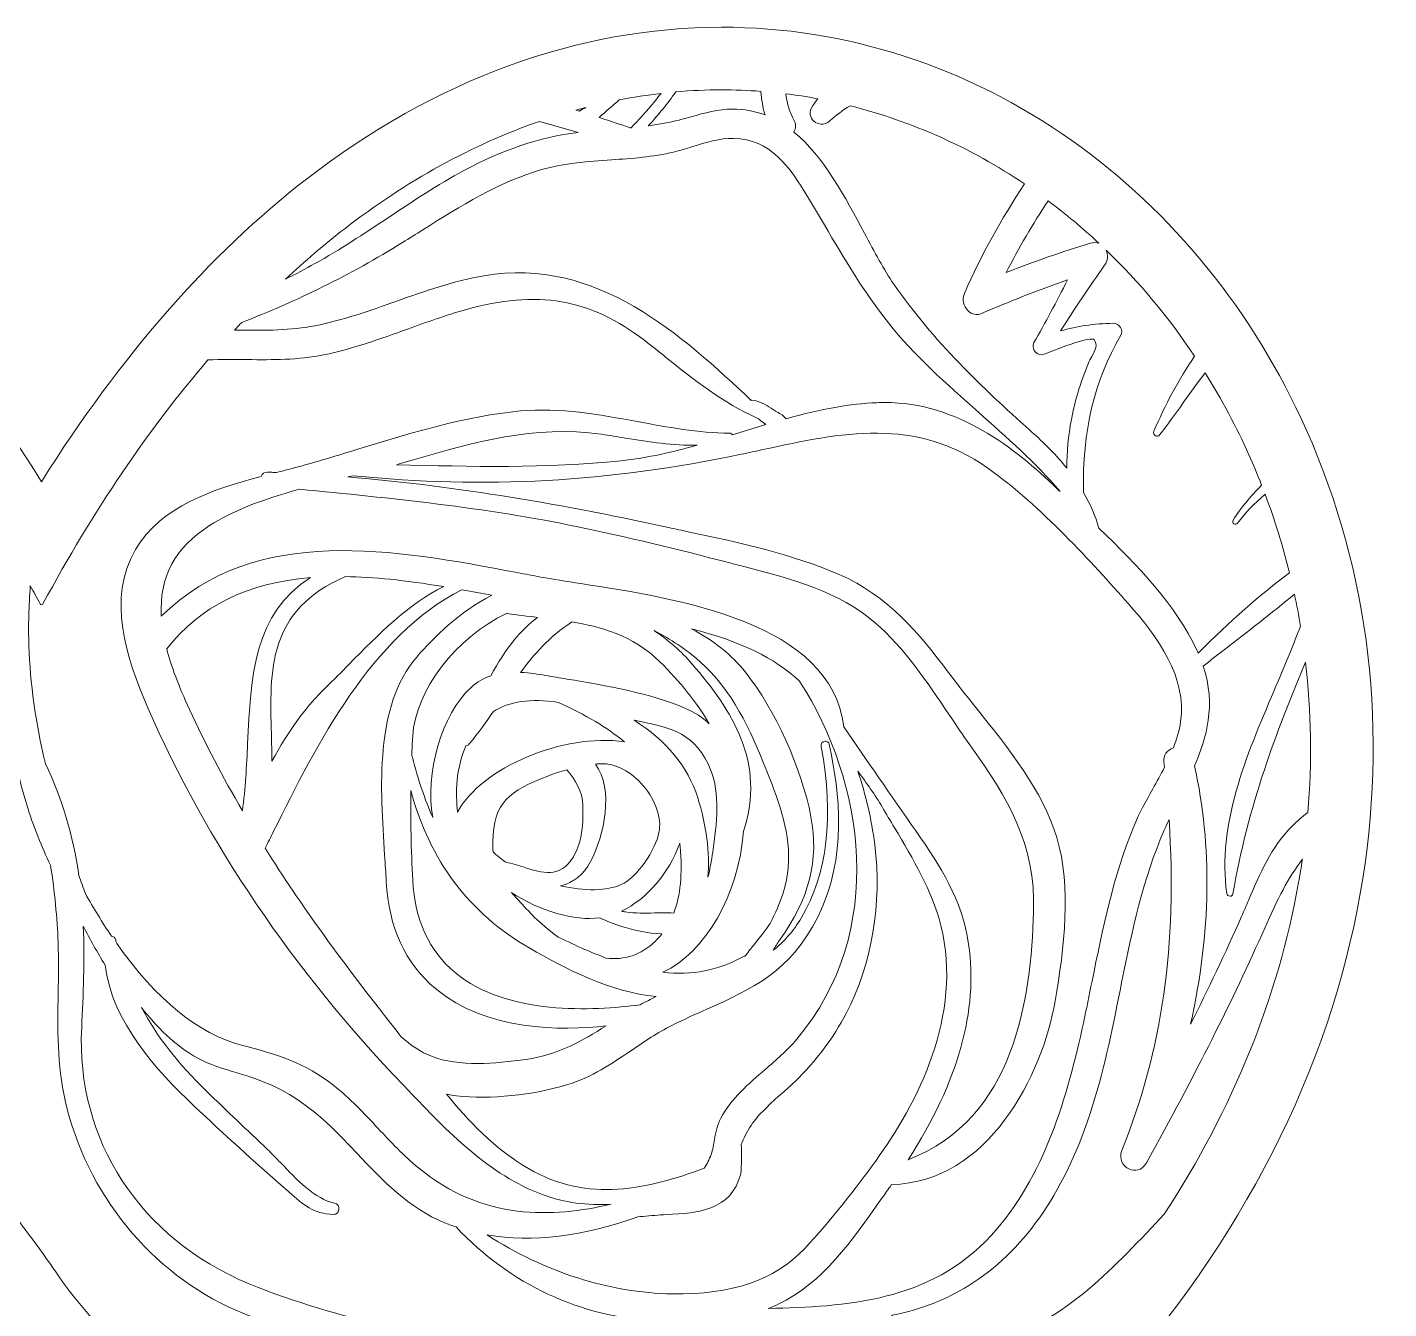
# Model space of a CAD drawing. Extents: x 16 to 8959, y -909 to -91.
# Drawn here: x 7359.2 to 7815.6, y -521 to -91.3 of the extents above; entities that cross this region are included whole.
import ezdxf

# ---------------------------------------------------------------- set-up
doc = ezdxf.new("R2010")
doc.units = 0
doc.header["$MEASUREMENT"] = 0
doc.layers.add('Layer 1', color=7, linetype='Continuous')

msp = doc.modelspace()

# ---------------------------------------------------------------- linework, layer by layer
at = {"layer": 'Layer 1', "lineweight": 0}
for points, knots in [([(7787.94, -226.13), (7770.27, -186.62), (7743.11, -153.14), (7709.4, -129.3), (7674.24, -104.44), (7633.63, -91.3), (7591.95, -91.3), (7543.94, -91.3), (7495.81, -108.93), (7452.76, -142.26), (7420.25, -167.43), (7390.4, -201.54), (7364, -243.67), (7337.62, -201.56), (7307.76, -167.45), (7275.25, -142.28), (7232.2, -108.93), (7184.06, -91.31), (7136.04, -91.3), (7094.37, -91.3), (7053.76, -104.44), (7018.61, -129.29), (6984.89, -153.12), (6957.73, -186.59), (6940.07, -226.1), (6918.64, -274.02), (6912.36, -327.83), (6921.92, -381.72), (6932.49, -441.33), (6961.33, -497.8), (7007.63, -549.55), (7161.46, -721.5), (7338.62, -885.45), (7340.4, -887.09), (7340.4, -887.09), (7363.67, -908.56), (7363.67, -908.56), (7363.76, -908.65), (7363.88, -908.7), (7364.01, -908.7), (7364.13, -908.7), (7364.25, -908.65), (7364.35, -908.56), (7364.35, -908.56), (7387.62, -887.08), (7387.62, -887.08), (7389.39, -885.45), (7566.4, -721.66), (7720.38, -549.55), (7766.68, -497.81), (7795.51, -441.35), (7806.08, -381.74), (7815.63, -327.85), (7809.36, -274.04), (7787.94, -226.13)], [0, 0, 0, 0, 1, 1, 1, 2, 2, 2, 3, 3, 3, 4, 4, 4, 5, 5, 5, 6, 6, 6, 7, 7, 7, 8, 8, 8, 9, 9, 9, 10, 10, 10, 11, 11, 11, 12, 12, 12, 13, 13, 13, 14, 14, 14, 15, 15, 15, 16, 16, 16, 17, 17, 17, 18, 18, 18, 18]), ([(7561.66, -124.98), (7561.66, -124.98), (7561.29, -125.02), (7561.29, -125.02), (7558.12, -123.92), (7554.71, -122.78), (7550.89, -121.54), (7553.16, -119.58), (7555.42, -117.63), (7557.64, -115.65), (7562.32, -114.75), (7567.04, -114.02), (7571.7, -113.48), (7568.49, -117.58), (7565.2, -121.36), (7561.66, -124.98)], [0, 0, 0, 0, 1, 1, 1, 2, 2, 2, 3, 3, 3, 4, 4, 4, 5, 5, 5, 5]), ([(7595.71, -118.73), (7595.68, -118.73), (7595.64, -118.73), (7595.61, -118.73), (7590.87, -118.75), (7586.23, -120.06), (7581.74, -121.32), (7580.41, -121.7), (7579.07, -122.08), (7577.75, -122.42), (7574.55, -123.24), (7571.23, -123.86), (7567.4, -124.36), (7570.76, -120.74), (7573.84, -116.92), (7576.59, -112.98), (7581.74, -112.53), (7586.91, -112.3), (7591.95, -112.3), (7596.3, -112.3), (7600.72, -112.47), (7605.11, -112.8), (7605.34, -115.62), (7605.82, -118.28), (7606.53, -120.71), (7603.08, -119.4), (7599.45, -118.73), (7595.71, -118.73)], [0, 0, 0, 0, 1, 1, 1, 2, 2, 2, 3, 3, 3, 4, 4, 4, 5, 5, 5, 6, 6, 6, 7, 7, 7, 8, 8, 8, 9, 9, 9, 9]), ([(7622.55, -117.56), (7621.04, -119.57), (7621.67, -121.69), (7622.89, -122.81), (7624.15, -123.96), (7626.37, -124.42), (7628.27, -122.7), (7630.27, -120.88), (7632.55, -119.18), (7635.03, -117.64), (7655.67, -122.81), (7675.34, -131.63), (7693.51, -143.85), (7685.75, -155.52), (7678.98, -167.86), (7673.37, -180.53), (7672.56, -182.37), (7673.07, -184.82), (7674.59, -186.35), (7675.86, -187.63), (7677.53, -187.96), (7679.15, -187.25), (7688.48, -183.22), (7698.17, -179.43), (7707.95, -175.98), (7704.22, -183.4), (7700.52, -190.31), (7696.68, -197.05), (7696.14, -198), (7696.31, -199.24), (7697.1, -200.15), (7697.88, -201.04), (7698.98, -201.35), (7699.99, -200.95), (7699.99, -200.95), (7700.45, -200.77), (7700.45, -200.77), (7714.98, -194.95), (7716.63, -195.81), (7716.82, -196.04), (7718.2, -197.77), (7717.27, -199.49), (7716.08, -201.67), (7715.66, -202.45), (7715.22, -203.26), (7714.85, -204.13), (7712.26, -210.37), (7710.37, -216.65), (7709.24, -222.8), (7708.22, -228.3), (7707.7, -233.79), (7707.69, -239.15), (7704.38, -235.02), (7700.41, -230.93), (7695.3, -226.39), (7679.49, -212.32), (7663.02, -196.65), (7649.7, -177.41), (7646.41, -172.66), (7643.24, -166.7), (7639.89, -160.4), (7633.48, -148.33), (7626.22, -134.68), (7616.22, -126.45), (7616.94, -125.16), (7616.93, -123.69), (7616.17, -122.36), (7616.17, -122.36), (7616.17, -122.36), (7616.17, -122.36), (7614.86, -120.04), (7613.94, -117.1), (7613.45, -113.62), (7616.97, -114.05), (7620.58, -114.61), (7624.19, -115.28), (7623.61, -116.13), (7623.08, -116.87), (7622.55, -117.56)], [0, 0, 0, 0, 1, 1, 1, 2, 2, 2, 3, 3, 3, 4, 4, 4, 5, 5, 5, 6, 6, 6, 7, 7, 7, 8, 8, 8, 9, 9, 9, 10, 10, 10, 11, 11, 11, 12, 12, 12, 13, 13, 13, 14, 14, 14, 15, 15, 15, 16, 16, 16, 17, 17, 17, 18, 18, 18, 19, 19, 19, 20, 20, 20, 21, 21, 21, 22, 22, 22, 23, 23, 23, 24, 24, 24, 25, 25, 25, 26, 26, 26, 26]), ([(7543.12, -119.07), (7544.21, -118.77), (7545.31, -118.47), (7546.41, -118.19), (7545.68, -118.63), (7544.97, -119.04), (7544.27, -119.43), (7544.27, -119.43), (7543.12, -119.07), (7543.12, -119.07)], [0, 0, 0, 0, 1, 1, 1, 2, 2, 2, 3, 3, 3, 3]), ([(7530.95, -122.86), (7530.95, -122.86), (7534.55, -123.89), (7534.55, -123.89), (7537.67, -124.78), (7540.79, -125.67), (7543.91, -126.55), (7530.91, -128.24), (7518.36, -132.43), (7505.6, -139.34), (7496.74, -144.14), (7488.21, -149.82), (7479.97, -155.31), (7472.12, -160.53), (7464.01, -165.94), (7455.62, -170.57), (7452.44, -172.33), (7449.13, -174.07), (7445.75, -175.77), (7452.26, -169.72), (7458.93, -164.04), (7465.61, -158.87), (7486.32, -142.83), (7508.3, -130.72), (7530.95, -122.86)], [0, 0, 0, 0, 1, 1, 1, 2, 2, 2, 3, 3, 3, 4, 4, 4, 5, 5, 5, 6, 6, 6, 7, 7, 7, 8, 8, 8, 8]), ([(7491.82, -159.23), (7504.36, -151.34), (7517.33, -143.19), (7531.63, -139.05), (7539.28, -136.84), (7547.28, -136.29), (7555.02, -135.76), (7561.9, -135.3), (7569.01, -134.81), (7575.9, -133.16), (7577.97, -132.67), (7580.12, -131.99), (7582.2, -131.33), (7586.72, -129.9), (7591.39, -128.43), (7595.97, -128.56), (7608.31, -128.92), (7614.66, -137.83), (7621.11, -148.56), (7622.92, -151.56), (7624.69, -154.57), (7626.45, -157.57), (7633.22, -169.09), (7639.61, -179.96), (7647.88, -190.39), (7656.51, -201.28), (7667.46, -210.98), (7678.04, -220.35), (7687.54, -228.76), (7697.32, -237.43), (7705.44, -246.97), (7705.11, -246.65), (7704.78, -246.34), (7704.46, -246.03), (7690.38, -232.47), (7671.19, -217.12), (7646.63, -217.12), (7645.76, -217.12), (7644.89, -217.14), (7644.01, -217.18), (7635.05, -217.57), (7625.68, -219.23), (7613.65, -222.55), (7612.84, -221.61), (7611.71, -220.94), (7610.52, -220.24), (7610.23, -220.07), (7609.93, -219.9), (7609.63, -219.71), (7609.28, -219.5), (7608.93, -219.28), (7608.59, -219.06), (7606.63, -217.83), (7604.61, -216.55), (7602.07, -216.39), (7602.02, -216.39), (7601.96, -216.39), (7601.9, -216.4), (7578.88, -194.83), (7550.25, -168.12), (7512.33, -174.61), (7502.14, -176.36), (7492.3, -179.85), (7482.79, -183.23), (7474.01, -186.35), (7464.92, -189.58), (7455.62, -191.4), (7447.41, -193.01), (7438.94, -192.94), (7430.75, -192.87), (7430.06, -192.86), (7429.38, -192.86), (7428.7, -192.85), (7429.5, -191.98), (7430.31, -191.12), (7431.12, -190.27), (7449.73, -183.13), (7467.37, -174.37), (7485.03, -163.48), (7487.29, -162.08), (7489.55, -160.66), (7491.82, -159.23)], [0, 0, 0, 0, 1, 1, 1, 2, 2, 2, 3, 3, 3, 4, 4, 4, 5, 5, 5, 6, 6, 6, 7, 7, 7, 8, 8, 8, 9, 9, 9, 10, 10, 10, 11, 11, 11, 12, 12, 12, 13, 13, 13, 14, 14, 14, 15, 15, 15, 16, 16, 16, 17, 17, 17, 18, 18, 18, 19, 19, 19, 20, 20, 20, 21, 21, 21, 22, 22, 22, 23, 23, 23, 24, 24, 24, 25, 25, 25, 26, 26, 26, 27, 27, 27, 27]), ([(7715.57, -163.71), (7706.16, -166.58), (7696.68, -169.88), (7687.4, -173.52), (7691.6, -165.28), (7696.32, -157.22), (7701.45, -149.52), (7707.37, -153.93), (7713.04, -158.67), (7718.46, -163.72), (7717.59, -163.41), (7716.59, -163.4), (7715.57, -163.71)], [0, 0, 0, 0, 1, 1, 1, 2, 2, 2, 3, 3, 3, 4, 4, 4, 4]), ([(7720.88, -166.01), (7731.89, -176.61), (7741.82, -188.52), (7750.53, -201.6), (7745.36, -209.19), (7740.53, -218.11), (7736.9, -226.76), (7736.67, -227.31), (7736.89, -227.96), (7737.42, -228.27), (7737.91, -228.55), (7738.47, -228.44), (7738.82, -227.99), (7741.61, -224.42), (7744.27, -220.67), (7746.85, -217.05), (7749.18, -213.77), (7751.59, -210.38), (7754.08, -207.14), (7759.61, -216.01), (7764.55, -225.27), (7768.77, -234.7), (7770.2, -237.9), (7771.63, -241.31), (7773.01, -244.86), (7769.2, -248.66), (7766.06, -252.49), (7763.44, -256.56), (7763.18, -256.97), (7763.31, -257.49), (7763.73, -257.78), (7764.15, -258.07), (7764.68, -257.99), (7764.97, -257.6), (7767.39, -254.24), (7770.41, -251.05), (7774.18, -247.88), (7777.39, -256.41), (7780.13, -265.27), (7782.35, -274.25), (7772.61, -281.44), (7762.32, -290.48), (7751.74, -301.13), (7751.6, -300.8), (7751.46, -300.48), (7751.3, -300.16), (7744.32, -285.12), (7731.41, -271.64), (7718.49, -259.3), (7717.28, -255.14), (7715.57, -251.19), (7713.28, -247.26), (7712.93, -226.54), (7716.78, -210.28), (7725.78, -194.57), (7726.24, -193.77), (7726.22, -192.8), (7725.74, -191.98), (7725.21, -191.1), (7724.23, -190.53), (7723.24, -190.56), (7716.67, -190.72), (7711.17, -191.51), (7705.61, -193.13), (7710.28, -185.74), (7715.24, -178.33), (7720.38, -171.1), (7721.45, -169.6), (7721.61, -167.62), (7720.88, -166.01)], [0, 0, 0, 0, 1, 1, 1, 2, 2, 2, 3, 3, 3, 4, 4, 4, 5, 5, 5, 6, 6, 6, 7, 7, 7, 8, 8, 8, 9, 9, 9, 10, 10, 10, 11, 11, 11, 12, 12, 12, 13, 13, 13, 14, 14, 14, 15, 15, 15, 16, 16, 16, 17, 17, 17, 18, 18, 18, 19, 19, 19, 20, 20, 20, 21, 21, 21, 22, 22, 22, 23, 23, 23, 23]), ([(7458.55, -201.14), (7468.2, -199.16), (7477.61, -195.77), (7486.71, -192.49), (7493.03, -190.22), (7499.57, -187.86), (7506.12, -186.01), (7530.07, -179.22), (7548.05, -182.32), (7566.22, -196.38), (7568.6, -198.22), (7571, -200.14), (7573.31, -201.99), (7582.76, -209.54), (7592.53, -217.35), (7603.95, -222.33), (7604.48, -222.75), (7605.02, -223.17), (7605.58, -223.58), (7605.88, -223.81), (7606.19, -224.04), (7606.5, -224.28), (7606.6, -224.36), (7606.71, -224.44), (7606.81, -224.52), (7603.9, -225.39), (7600.99, -226.28), (7598.08, -227.18), (7598.08, -227.18), (7595.67, -227.92), (7595.67, -227.92), (7595.41, -227.6), (7595.05, -227.42), (7594.64, -227.41), (7584.24, -227.31), (7573.81, -225.38), (7563.72, -223.52), (7550.95, -221.17), (7537.76, -218.74), (7524.53, -219.97), (7506.37, -221.66), (7488.08, -227.26), (7470.4, -232.68), (7463.25, -234.87), (7455.86, -237.14), (7448.69, -239.06), (7446.78, -239.58), (7444.81, -240.08), (7442.8, -240.6), (7442.8, -240.6), (7441.63, -240.55), (7441.63, -240.55), (7440.98, -240.52), (7440.33, -240.49), (7439.69, -240.47), (7438.74, -240.43), (7437.95, -241), (7437.61, -241.94), (7421.64, -246.14), (7403.96, -251.87), (7395.48, -266.46), (7385.92, -282.89), (7392.22, -302.48), (7399.65, -319.49), (7419.37, -364.68), (7448.23, -407.3), (7485.4, -446.16), (7485.4, -446.16), (7486.89, -447.72), (7486.89, -447.72), (7499.68, -461.11), (7514.18, -476.29), (7532.13, -482.77), (7539.36, -485.38), (7546.86, -486.43), (7554.9, -485.92), (7535.44, -490.42), (7511.91, -491.55), (7490.31, -473.71), (7485.43, -469.68), (7481.02, -464.97), (7476.75, -460.42), (7472.14, -455.51), (7467.37, -450.42), (7461.98, -446.14), (7452.35, -438.5), (7442.68, -435.59), (7431.05, -432.58), (7416.61, -428.84), (7402.52, -417.38), (7389.18, -398.54), (7389.18, -398.54), (7389.05, -398.09), (7389.05, -398.09), (7388.98, -397.84), (7388.91, -397.59), (7388.85, -397.34), (7388.66, -396.58), (7388.12, -396.09), (7387.41, -395.99), (7384.36, -391.51), (7381.42, -386.71), (7378.67, -381.79), (7377.93, -379.72), (7377.19, -377.64), (7376.49, -375.65), (7374.58, -362.19), (7370.92, -349.95), (7365.28, -338.23), (7361.96, -324.13), (7360.15, -311.21), (7359.75, -298.75), (7359.53, -291.96), (7359.7, -285.19), (7360.23, -278.59), (7361.35, -280.6), (7362.46, -282.62), (7363.57, -284.67), (7363.74, -284.99), (7364.27, -284.99), (7364.45, -284.67), (7381.28, -253.5), (7399.89, -225.99), (7419.76, -202.87), (7424.2, -202.65), (7428.7, -202.69), (7433.05, -202.74), (7441.39, -202.82), (7450, -202.9), (7458.55, -201.14)], [0, 0, 0, 0, 1, 1, 1, 2, 2, 2, 3, 3, 3, 4, 4, 4, 5, 5, 5, 6, 6, 6, 7, 7, 7, 8, 8, 8, 9, 9, 9, 10, 10, 10, 11, 11, 11, 12, 12, 12, 13, 13, 13, 14, 14, 14, 15, 15, 15, 16, 16, 16, 17, 17, 17, 18, 18, 18, 19, 19, 19, 20, 20, 20, 21, 21, 21, 22, 22, 22, 23, 23, 23, 24, 24, 24, 25, 25, 25, 26, 26, 26, 27, 27, 27, 28, 28, 28, 29, 29, 29, 30, 30, 30, 31, 31, 31, 32, 32, 32, 33, 33, 33, 34, 34, 34, 35, 35, 35, 36, 36, 36, 37, 37, 37, 38, 38, 38, 39, 39, 39, 40, 40, 40, 41, 41, 41, 42, 42, 42, 43, 43, 43, 43]), ([(7740.26, -337.62), (7740.26, -337.62), (7740.45, -339.43), (7740.45, -339.43), (7739.21, -341.87), (7737.85, -344.31), (7736.53, -346.68), (7734.24, -350.78), (7731.88, -355.03), (7730.15, -359.24), (7723.29, -375.91), (7719.66, -393.83), (7716.16, -411.15), (7715.23, -415.76), (7714.26, -420.52), (7713.25, -425.17), (7708, -449.45), (7700.22, -476.9), (7682.39, -496.36), (7661.88, -518.75), (7633.33, -520.26), (7607.59, -520.87), (7608.74, -520.43), (7609.84, -519.97), (7610.9, -519.48), (7625.54, -512.69), (7636.08, -497.65), (7645.37, -484.38), (7646.41, -482.9), (7647.42, -481.45), (7648.43, -480.04), (7648.43, -480.04), (7648.95, -479.29), (7648.95, -479.29), (7681.47, -478.8), (7699.56, -442.3), (7703.79, -417.82), (7706.87, -400), (7709.34, -379.54), (7704.32, -362.92), (7699.6, -347.29), (7688.25, -333.14), (7677.27, -319.45), (7673.94, -315.31), (7670.79, -311.39), (7667.89, -307.49), (7658.45, -294.85), (7647.86, -281.91), (7631.35, -274.75), (7615.56, -267.92), (7598.09, -264.16), (7581.21, -260.54), (7578.84, -260.03), (7576.49, -259.53), (7574.16, -259.01), (7534.63, -250.36), (7499.42, -244.82), (7466.63, -242.09), (7466.63, -242.09), (7468.43, -241.66), (7468.43, -241.66), (7512.65, -246.11), (7553.99, -243.83), (7598.54, -234.48), (7600.99, -233.97), (7603.41, -233.44), (7605.83, -232.92), (7632.1, -227.22), (7656.91, -221.84), (7681.26, -239.16), (7699.25, -251.95), (7716.07, -270.83), (7728.34, -284.61), (7738.23, -295.71), (7748.04, -309.09), (7745.82, -324.22), (7745.42, -326.97), (7744.63, -329.81), (7743.42, -332.91), (7741.26, -333.64), (7740.02, -335.47), (7740.26, -337.62)], [0, 0, 0, 0, 1, 1, 1, 2, 2, 2, 3, 3, 3, 4, 4, 4, 5, 5, 5, 6, 6, 6, 7, 7, 7, 8, 8, 8, 9, 9, 9, 10, 10, 10, 11, 11, 11, 12, 12, 12, 13, 13, 13, 14, 14, 14, 15, 15, 15, 16, 16, 16, 17, 17, 17, 18, 18, 18, 19, 19, 19, 20, 20, 20, 21, 21, 21, 22, 22, 22, 23, 23, 23, 24, 24, 24, 25, 25, 25, 26, 26, 26, 27, 27, 27, 27]), ([(7482.94, -237.98), (7483.53, -237.81), (7484.12, -237.65), (7484.7, -237.48), (7484.7, -237.48), (7488.23, -236.46), (7488.23, -236.46), (7509.19, -230.38), (7528.98, -224.64), (7551.67, -227.79), (7554.37, -228.16), (7557.13, -228.61), (7559.81, -229.04), (7567.69, -230.3), (7575.79, -231.61), (7583.83, -231.43), (7576.06, -233.6), (7567.28, -235.72), (7558.21, -236.66), (7533.26, -239.26), (7507.68, -238.61), (7482.94, -237.98)], [0, 0, 0, 0, 1, 1, 1, 2, 2, 2, 3, 3, 3, 4, 4, 4, 5, 5, 5, 6, 6, 6, 7, 7, 7, 7]), ([(7420.34, -258.38), (7427.81, -253.64), (7437.09, -249.88), (7450.43, -246.2), (7480.92, -249.18), (7512.44, -252.27), (7543.83, -258.81), (7560.22, -262.23), (7577.01, -266.22), (7595.15, -271.02), (7596.71, -271.43), (7598.27, -271.84), (7599.84, -272.24), (7615.29, -276.26), (7631.26, -280.4), (7643.49, -290.97), (7653.16, -299.33), (7660.83, -310.75), (7668.26, -321.8), (7670.62, -325.32), (7672.86, -328.65), (7675.17, -331.9), (7688.13, -350.16), (7697.26, -364.87), (7696.56, -387.94), (7695.67, -417.06), (7690.32, -457.16), (7654.53, -471.01), (7671.38, -444.7), (7678, -421.05), (7674.77, -398.73), (7672.61, -383.83), (7665.22, -372.33), (7657.19, -360.89), (7648.52, -348.54), (7640.6, -337.08), (7632.99, -325.85), (7628.54, -290.82), (7578.12, -283), (7544.75, -277.82), (7539.88, -277.06), (7535.29, -276.35), (7531.39, -275.63), (7528.76, -275.14), (7526.1, -274.64), (7523.41, -274.13), (7482.43, -266.39), (7436.01, -257.62), (7404.14, -288.73), (7403.41, -275.68), (7408.72, -265.75), (7420.34, -258.38)], [0, 0, 0, 0, 1, 1, 1, 2, 2, 2, 3, 3, 3, 4, 4, 4, 5, 5, 5, 6, 6, 6, 7, 7, 7, 8, 8, 8, 9, 9, 9, 10, 10, 10, 11, 11, 11, 12, 12, 12, 13, 13, 13, 14, 14, 14, 15, 15, 15, 16, 16, 16, 17, 17, 17, 17]), ([(7454.19, -275.85), (7435.12, -287.7), (7434.12, -309.01), (7433.07, -331.53), (7432.72, -338.95), (7432.36, -346.61), (7431.32, -353.99), (7424.66, -342.57), (7418.86, -331.47), (7413.62, -320.08), (7409.91, -312.02), (7407.47, -305.54), (7405.95, -299.72), (7417.19, -285.41), (7432.99, -277.59), (7454.19, -275.85)], [0, 0, 0, 0, 1, 1, 1, 2, 2, 2, 3, 3, 3, 4, 4, 4, 5, 5, 5, 5]), ([(7467.16, -304.81), (7464.46, -307.56), (7461.91, -310.16), (7459.48, -312.48), (7452.85, -318.83), (7446.71, -327.21), (7441.22, -337.4), (7441.2, -334.32), (7441.11, -331.24), (7441.03, -328.25), (7440.42, -306.86), (7439.84, -286.66), (7465.89, -275.48), (7475.32, -275.62), (7485.54, -276.66), (7498.82, -278.86), (7487.24, -284.35), (7476.6, -295.19), (7467.16, -304.81)], [0, 0, 0, 0, 1, 1, 1, 2, 2, 2, 3, 3, 3, 4, 4, 4, 5, 5, 5, 6, 6, 6, 6]), ([(7441.79, -360.89), (7456.34, -331.7), (7474.43, -295.39), (7504.92, -279.91), (7508.32, -280.51), (7511.66, -281.13), (7514.95, -281.75), (7504.24, -287.19), (7495.38, -295.95), (7489.75, -302.46), (7475.67, -318.75), (7477.52, -346.56), (7479.01, -368.91), (7479.22, -371.97), (7479.41, -374.91), (7479.56, -377.68), (7480.35, -393.08), (7485.91, -405.18), (7496.06, -413.62), (7513.31, -427.96), (7538.43, -427.79), (7553.22, -426.1), (7545.27, -431.15), (7537.46, -435.75), (7526.37, -437.35), (7515.93, -438.85), (7504.02, -439.9), (7494.74, -436.33), (7491.14, -434.94), (7487.81, -432.77), (7484.6, -429.75), (7484.6, -429.75), (7484.25, -429.3), (7484.25, -429.3), (7464.9, -405), (7450.92, -385.64), (7438.95, -366.58), (7439.89, -364.71), (7440.83, -362.81), (7441.79, -360.89)], [0, 0, 0, 0, 1, 1, 1, 2, 2, 2, 3, 3, 3, 4, 4, 4, 5, 5, 5, 6, 6, 6, 7, 7, 7, 8, 8, 8, 9, 9, 9, 10, 10, 10, 11, 11, 11, 12, 12, 12, 13, 13, 13, 13]), ([(7768.59, -384.09), (7767.83, -385.88), (7767.07, -387.67), (7766.28, -389.44), (7760.81, -401.75), (7755.06, -413.9), (7749.17, -425.59), (7756.06, -394.85), (7756.51, -365.73), (7750.51, -338.96), (7754.61, -329.37), (7757.77, -318.67), (7753.42, -305.5), (7755.75, -303.68), (7758.1, -301.86), (7760.47, -300.03), (7768.25, -294.01), (7776.29, -287.79), (7784, -281.39), (7784.77, -284.95), (7785.46, -288.59), (7786.07, -292.21), (7784.89, -295.1), (7783.72, -297.99), (7782.56, -300.89), (7780.85, -305.15), (7779.04, -309.41), (7777.11, -313.92), (7767.74, -335.88), (7758.06, -358.59), (7761.33, -381.72), (7761.4, -382.24), (7761.86, -382.65), (7762.41, -382.65), (7762.41, -382.65), (7762.42, -382.65), (7762.42, -382.65), (7762.91, -382.65), (7763.3, -382.32), (7763.38, -381.82), (7768.42, -352.43), (7778.02, -327.14), (7787.76, -304.19), (7789.69, -320.75), (7789.93, -337.69), (7788.49, -354.56), (7786.54, -356.08), (7784.86, -357.55), (7783.36, -359.03), (7776.28, -366.04), (7772.37, -375.22), (7768.59, -384.09)], [0, 0, 0, 0, 1, 1, 1, 2, 2, 2, 3, 3, 3, 4, 4, 4, 5, 5, 5, 6, 6, 6, 7, 7, 7, 8, 8, 8, 9, 9, 9, 10, 10, 10, 11, 11, 11, 12, 12, 12, 13, 13, 13, 14, 14, 14, 15, 15, 15, 16, 16, 16, 17, 17, 17, 17]), ([(7369.56, -415.14), (7369.37, -426.93), (7369.17, -439.12), (7371.89, -451.13), (7378.91, -482.22), (7400.84, -509.16), (7429.13, -521.46), (7440.43, -526.37), (7452.74, -529.28), (7464.65, -532.1), (7468.67, -533.05), (7472.84, -534.04), (7476.86, -535.08), (7480.11, -535.92), (7483.36, -536.8), (7486.62, -537.68), (7501.34, -541.65), (7516.56, -545.77), (7532.04, -546.36), (7550.1, -547.06), (7567.9, -542.81), (7585.11, -538.7), (7589.22, -537.72), (7593.34, -536.76), (7597.46, -535.79), (7609.01, -533.08), (7620.91, -530.29), (7632.58, -527.17), (7612.57, -537.31), (7589.01, -541.24), (7566.17, -545.06), (7548.35, -548.03), (7529.92, -551.1), (7513.67, -557.12), (7487.3, -566.89), (7464.76, -566.97), (7435.89, -557.39), (7403.91, -546.78), (7385.64, -533.46), (7368.5, -508.27), (7364.7, -502.68), (7360.47, -497.03), (7355.99, -491.04), (7343.54, -474.41), (7330.67, -457.21), (7325.26, -439.14), (7322.2, -428.9), (7322, -417.57), (7321.81, -406.62), (7321.75, -403.13), (7321.68, -399.51), (7321.52, -396.06), (7321.31, -391.46), (7321.06, -386.86), (7320.82, -382.25), (7320.54, -377.14), (7320.26, -371.86), (7320.03, -366.66), (7321.09, -365.54), (7321.64, -364.16), (7321.54, -362.83), (7321.45, -361.65), (7320.84, -360.59), (7319.78, -359.77), (7319.78, -359.77), (7319.74, -358.55), (7319.74, -358.55), (7319.71, -357.79), (7319.68, -357.03), (7319.66, -356.27), (7319.5, -350.17), (7319.51, -342.22), (7321, -334.63), (7322.26, -334.22), (7323.02, -333.08), (7322.97, -331.64), (7322.92, -330.4), (7322.89, -329.07), (7322.9, -327.56), (7324.62, -322.52), (7327.02, -318.06), (7330.23, -313.92), (7333.06, -310.27), (7336.32, -306.9), (7339.48, -303.64), (7343.58, -299.41), (7347.82, -295.03), (7351.19, -289.96), (7350.42, -312.33), (7353.21, -333.7), (7359.51, -353.51), (7361.47, -359.68), (7364, -365.99), (7367.01, -372.25), (7368.38, -381.17), (7369.24, -389.89), (7369.54, -398.17), (7369.75, -403.85), (7369.65, -409.59), (7369.56, -415.14)], [0, 0, 0, 0, 1, 1, 1, 2, 2, 2, 3, 3, 3, 4, 4, 4, 5, 5, 5, 6, 6, 6, 7, 7, 7, 8, 8, 8, 9, 9, 9, 10, 10, 10, 11, 11, 11, 12, 12, 12, 13, 13, 13, 14, 14, 14, 15, 15, 15, 16, 16, 16, 17, 17, 17, 18, 18, 18, 19, 19, 19, 20, 20, 20, 21, 21, 21, 22, 22, 22, 23, 23, 23, 24, 24, 24, 25, 25, 25, 26, 26, 26, 27, 27, 27, 28, 28, 28, 29, 29, 29, 30, 30, 30, 31, 31, 31, 32, 32, 32, 33, 33, 33, 33]), ([(7514.58, -308.76), (7512.1, -309.6), (7509.97, -310.85), (7508.08, -312.56), (7498.02, -321.7), (7492.43, -341.73), (7495.11, -356.25), (7492.48, -350.32), (7490.25, -343.66), (7488.34, -336.05), (7488.3, -335.87), (7488.22, -335.71), (7488.09, -335.57), (7488.18, -333.37), (7488.29, -331.19), (7488.42, -329.03), (7489.34, -313.64), (7502.85, -295.97), (7519.88, -287.82), (7519.96, -287.86), (7520.05, -287.88), (7520.14, -287.89), (7523.53, -288.4), (7526.95, -288.8), (7530.25, -289.18), (7530.25, -289.18), (7530.3, -289.18), (7530.3, -289.18), (7524.7, -293.19), (7519.67, -299.46), (7514.58, -308.76)], [0, 0, 0, 0, 1, 1, 1, 2, 2, 2, 3, 3, 3, 4, 4, 4, 5, 5, 5, 6, 6, 6, 7, 7, 7, 8, 8, 8, 9, 9, 9, 10, 10, 10, 10]), ([(7580.07, -319.78), (7568.26, -314.59), (7553.31, -312.07), (7540.11, -309.85), (7537.66, -309.44), (7535.26, -309.04), (7532.93, -308.63), (7530.61, -308.22), (7527.63, -307.74), (7524.6, -307.59), (7528.83, -301.88), (7534.18, -295.52), (7541.79, -290.7), (7551.2, -292.23), (7562.04, -295.04), (7571.29, -304.09), (7578.14, -310.78), (7583.69, -317.74), (7587.84, -324.82), (7585.55, -322.73), (7582.95, -321.05), (7580.07, -319.78)], [0, 0, 0, 0, 1, 1, 1, 2, 2, 2, 3, 3, 3, 4, 4, 4, 5, 5, 5, 6, 6, 6, 7, 7, 7, 7]), ([(7503.11, -449.56), (7514.31, -450.83), (7528.59, -449.39), (7540.4, -445.8), (7548.33, -443.39), (7555.14, -438.78), (7561.72, -434.33), (7566.05, -431.4), (7570.52, -428.37), (7575.27, -426), (7579.33, -423.97), (7583.23, -422.22), (7587.01, -420.53), (7602.09, -413.78), (7615.11, -407.95), (7624.18, -389.69), (7634.22, -369.47), (7631.53, -348.06), (7628.07, -331.67), (7627.91, -330.93), (7627.29, -330.52), (7626.56, -330.67), (7625.84, -330.81), (7625.19, -331.5), (7625.35, -332.41), (7629.69, -355.93), (7627.43, -375.29), (7618.66, -389.96), (7616.01, -394.38), (7612.92, -397.94), (7609.25, -400.78), (7609.34, -400.63), (7609.44, -400.48), (7609.53, -400.34), (7610.3, -399.09), (7610.97, -398.02), (7611.53, -397.24), (7621.28, -383.76), (7624.68, -370.28), (7621.94, -356.05), (7618.78, -339.62), (7609.94, -320.12), (7599.94, -307.52), (7595.35, -301.73), (7589.41, -296.96), (7581.89, -293), (7598.23, -297.17), (7609.82, -302.8), (7618.12, -310.58), (7618.15, -310.63), (7618.17, -310.68), (7618.21, -310.73), (7639.72, -344.17), (7647.73, -394.21), (7617.14, -430.62), (7614.05, -434.3), (7610.25, -437.57), (7606.58, -440.73), (7601.02, -445.51), (7595.26, -450.46), (7591.71, -457.02), (7590.41, -459.43), (7590, -461.86), (7589.61, -464.21), (7589.34, -465.86), (7589.06, -467.56), (7588.46, -469.21), (7587.81, -470.99), (7587.04, -472.51), (7586.1, -473.87), (7567.39, -480.81), (7547.32, -485.6), (7527.25, -473.98), (7515.72, -467.3), (7506.87, -457.71), (7499.71, -448.99), (7500.83, -449.24), (7501.96, -449.43), (7503.11, -449.56)], [0, 0, 0, 0, 1, 1, 1, 2, 2, 2, 3, 3, 3, 4, 4, 4, 5, 5, 5, 6, 6, 6, 7, 7, 7, 8, 8, 8, 9, 9, 9, 10, 10, 10, 11, 11, 11, 12, 12, 12, 13, 13, 13, 14, 14, 14, 15, 15, 15, 16, 16, 16, 17, 17, 17, 18, 18, 18, 19, 19, 19, 20, 20, 20, 21, 21, 21, 22, 22, 22, 23, 23, 23, 24, 24, 24, 25, 25, 25, 26, 26, 26, 26]), ([(7599.3, -360.89), (7606.93, -337.89), (7595.5, -320.29), (7582.01, -304.7), (7578.47, -300.61), (7574.17, -296.84), (7569.41, -293.6), (7574.73, -296.48), (7580.03, -299.83), (7584.66, -303.94), (7595.74, -313.8), (7601.39, -326.43), (7607.13, -340.71), (7611.61, -351.87), (7615.24, -362), (7614.31, -373.01), (7613.83, -378.77), (7611.9, -384.73), (7608.24, -391.78), (7607.66, -392.89), (7605.27, -395.87), (7602.75, -399.03), (7601.76, -400.26), (7600.75, -401.53), (7599.8, -402.74), (7599.46, -402.79), (7599.14, -402.9), (7598.83, -403.07), (7590.8, -407.53), (7582.08, -409.2), (7572.23, -408.15), (7586.7, -401.36), (7597.71, -382.28), (7599.3, -360.89)], [0, 0, 0, 0, 1, 1, 1, 2, 2, 2, 3, 3, 3, 4, 4, 4, 5, 5, 5, 6, 6, 6, 7, 7, 7, 8, 8, 8, 9, 9, 9, 10, 10, 10, 11, 11, 11, 11]), ([(7506.25, -332.22), (7506.69, -332.18), (7507.09, -331.97), (7507.39, -331.6), (7510.47, -327.89), (7513.17, -324.07), (7515.41, -320.82), (7520.86, -317.25), (7527.81, -316.24), (7537.24, -317.66), (7546.54, -321.9), (7553.63, -326.14), (7559.4, -330.89), (7538.98, -327.88), (7511.55, -339.46), (7503.41, -354.48), (7502.83, -347.97), (7502.82, -339.91), (7506.25, -332.22)], [0, 0, 0, 0, 1, 1, 1, 2, 2, 2, 3, 3, 3, 4, 4, 4, 5, 5, 5, 6, 6, 6, 6]), ([(7564.86, -324.1), (7574.82, -326.17), (7583.42, -327.95), (7588.39, -340.52), (7591.39, -348.11), (7590.47, -358.13), (7589.02, -367.83), (7588.58, -370.82), (7588.04, -373.64), (7587.41, -376.29), (7588.03, -368.01), (7586.85, -358.79), (7583.96, -349.63), (7580.65, -339.18), (7573.48, -330.45), (7562.62, -323.63), (7563.37, -323.79), (7564.12, -323.95), (7564.86, -324.1)], [0, 0, 0, 0, 1, 1, 1, 2, 2, 2, 3, 3, 3, 4, 4, 4, 5, 5, 5, 6, 6, 6, 6]), ([(7565.66, -490.05), (7568.17, -489.71), (7570.9, -489.56), (7573.53, -489.41), (7584.11, -488.81), (7595.04, -488.19), (7598.41, -475.76), (7598.7, -472.54), (7598.75, -469.26), (7598.57, -466), (7600.28, -461.37), (7602.95, -457.36), (7606.53, -454.05), (7608.28, -452.12), (7610.3, -450.37), (7612.26, -448.68), (7613.68, -447.46), (7615.13, -446.2), (7616.48, -444.88), (7623.71, -437.79), (7629.52, -430.08), (7633.74, -421.96), (7642.42, -405.26), (7645.81, -385.12), (7643.3, -365.27), (7642.23, -356.82), (7640.33, -348.59), (7637.65, -340.75), (7640.56, -344.7), (7643.47, -348.74), (7645.77, -352.69), (7647.13, -355.04), (7648.54, -357.39), (7649.95, -359.74), (7656.13, -370.05), (7662.53, -380.7), (7665.45, -392.46), (7672.96, -422.6), (7657.66, -452.11), (7643.51, -471.57), (7637.27, -480.15), (7628.92, -491.23), (7619.72, -500.84), (7609.58, -511.44), (7595.54, -516.25), (7575.44, -515.96), (7554.46, -515.67), (7532.54, -508.67), (7513.42, -496.21), (7528.6, -498.83), (7545.37, -496.77), (7564.58, -489.92), (7564.92, -490.06), (7565.28, -490.1), (7565.66, -490.05)], [0, 0, 0, 0, 1, 1, 1, 2, 2, 2, 3, 3, 3, 4, 4, 4, 5, 5, 5, 6, 6, 6, 7, 7, 7, 8, 8, 8, 9, 9, 9, 10, 10, 10, 11, 11, 11, 12, 12, 12, 13, 13, 13, 14, 14, 14, 15, 15, 15, 16, 16, 16, 17, 17, 17, 18, 18, 18, 18]), ([(7542.27, -369.46), (7537.73, -376.78), (7531.93, -374.91), (7525.79, -372.94), (7523.79, -372.3), (7521.73, -371.64), (7519.68, -371.28), (7518.06, -370.17), (7516.6, -369), (7515.34, -367.8), (7515.33, -366.77), (7515.33, -365.62), (7515.33, -364.3), (7515.35, -351.43), (7520.77, -347.29), (7533.73, -342.35), (7535.84, -341.55), (7537.97, -340.84), (7540.07, -340.24), (7543.09, -344.09), (7545.25, -346.96), (7545.45, -352.36), (7545.74, -359.84), (7544.66, -365.59), (7542.27, -369.46)], [0, 0, 0, 0, 1, 1, 1, 2, 2, 2, 3, 3, 3, 4, 4, 4, 5, 5, 5, 6, 6, 6, 7, 7, 7, 8, 8, 8, 8]), ([(7570.98, -361.26), (7569.79, -367.14), (7563.72, -376.36), (7558.32, -378.75), (7553.43, -380.93), (7546.12, -381.05), (7538.02, -379.14), (7542.34, -378.13), (7545.7, -375.41), (7548.03, -371.02), (7552.6, -362.39), (7555.98, -346.82), (7549.69, -338.35), (7550.36, -338.29), (7550.95, -338.25), (7551.5, -338.23), (7556.33, -338.05), (7561.68, -340.85), (7565.79, -345.7), (7569.94, -350.6), (7571.93, -356.56), (7570.98, -361.26)], [0, 0, 0, 0, 1, 1, 1, 2, 2, 2, 3, 3, 3, 4, 4, 4, 5, 5, 5, 6, 6, 6, 7, 7, 7, 7]), ([(7502.63, -408.25), (7493.91, -401.02), (7489.13, -390.6), (7488.42, -377.29), (7487.89, -367.11), (7487.67, -357), (7487.79, -347.19), (7493.99, -370.6), (7507.38, -388.39), (7527.63, -400.08), (7539.49, -406.93), (7554.89, -414.86), (7570.02, -416.28), (7568.32, -417.08), (7566.56, -418), (7564.68, -419.05), (7548.89, -421.18), (7519.94, -422.58), (7502.63, -408.25)], [0, 0, 0, 0, 1, 1, 1, 2, 2, 2, 3, 3, 3, 4, 4, 4, 5, 5, 5, 6, 6, 6, 6]), ([(7668.93, -534.13), (7665.76, -534.62), (7664.32, -537.29), (7664.54, -539.68), (7664.73, -541.79), (7666.28, -543.86), (7669.39, -543.81), (7674.24, -543.68), (7679.11, -543.04), (7683.77, -541.91), (7685.44, -541.8), (7687.16, -541.73), (7688.91, -541.69), (7681.45, -547.27), (7672.13, -550.25), (7663.09, -553.13), (7660.37, -554), (7657.55, -554.9), (7654.86, -555.85), (7641.3, -560.63), (7628.18, -565.6), (7615.86, -570.6), (7603.4, -575.67), (7590.38, -581.37), (7577.16, -587.57), (7578.93, -576.67), (7576.97, -564.17), (7571.72, -553), (7575.95, -552.45), (7580.85, -551.75), (7585.75, -550.73), (7607.93, -546.13), (7630.98, -539.61), (7649.32, -523.14), (7658.86, -521.16), (7667.44, -517.81), (7674.82, -513.19), (7693.02, -501.8), (7706.29, -483.05), (7715.41, -455.84), (7719.95, -442.27), (7722.8, -428.01), (7725.56, -414.22), (7728.93, -397.35), (7732.41, -379.9), (7739.03, -363.67), (7739.87, -361.6), (7740.82, -359.44), (7741.97, -356.97), (7744.73, -399.33), (7739.83, -433.63), (7726.15, -467.94), (7725.04, -470.72), (7726.5, -473.14), (7728.51, -474.09), (7730.38, -474.98), (7732.92, -474.71), (7734.37, -472.09), (7750.8, -442.41), (7763.41, -417.38), (7774.05, -393.33), (7778.37, -383.56), (7781.91, -376.49), (7786.66, -370.27), (7786.28, -372.89), (7785.85, -375.51), (7785.4, -378.07), (7778.59, -416.47), (7763.43, -453.89), (7740.35, -489.3), (7740.35, -489.3), (7737.56, -492.24), (7737.56, -492.24), (7720.74, -510.01), (7703.35, -528.38), (7678.77, -533.02), (7675.36, -533.26), (7672.15, -533.63), (7668.93, -534.13)], [0, 0, 0, 0, 1, 1, 1, 2, 2, 2, 3, 3, 3, 4, 4, 4, 5, 5, 5, 6, 6, 6, 7, 7, 7, 8, 8, 8, 9, 9, 9, 10, 10, 10, 11, 11, 11, 12, 12, 12, 13, 13, 13, 14, 14, 14, 15, 15, 15, 16, 16, 16, 17, 17, 17, 18, 18, 18, 19, 19, 19, 20, 20, 20, 21, 21, 21, 22, 22, 22, 23, 23, 23, 24, 24, 24, 25, 25, 25, 26, 26, 26, 26]), ([(7559.73, -387.9), (7559.29, -387.83), (7558.84, -387.75), (7558.37, -387.65), (7566.9, -383.63), (7574.33, -374.98), (7577.95, -364.91), (7577.99, -365.25), (7578.03, -365.59), (7578.06, -365.92), (7578.89, -375.26), (7578.21, -382.38), (7575.92, -388.28), (7573.76, -388.16), (7571.57, -388.21), (7569.45, -388.26), (7566.27, -388.34), (7562.98, -388.42), (7559.73, -387.9)], [0, 0, 0, 0, 1, 1, 1, 2, 2, 2, 3, 3, 3, 4, 4, 4, 5, 5, 5, 6, 6, 6, 6]), ([(7551.14, -389.88), (7553.51, -391.02), (7555.95, -391.99), (7558.39, -392.76), (7561.98, -393.88), (7567.14, -395.18), (7571.99, -395.24), (7571.27, -396.14), (7570.5, -396.99), (7569.69, -397.78), (7564.99, -402.31), (7559.45, -404.2), (7553.22, -403.37), (7548.51, -401.62), (7543.57, -399.45), (7537.2, -396.35), (7534.78, -394.62), (7532.36, -392.63), (7530.02, -390.43), (7528.1, -388.63), (7526.25, -386.59), (7524.46, -384.63), (7523.81, -383.91), (7523.16, -383.2), (7522.51, -382.5), (7522.14, -382.11), (7521.79, -381.74), (7521.46, -381.38), (7530.92, -387.59), (7542.74, -391.07), (7551.14, -389.88)], [0, 0, 0, 0, 1, 1, 1, 2, 2, 2, 3, 3, 3, 4, 4, 4, 5, 5, 5, 6, 6, 6, 7, 7, 7, 8, 8, 8, 9, 9, 9, 10, 10, 10, 10]), ([(7377.99, -392.65), (7380.31, -397.21), (7382.76, -401.6), (7385.29, -405.72), (7387.62, -424.83), (7402.49, -441.05), (7415.19, -453.04), (7425.15, -462.44), (7435.26, -471.63), (7445.26, -480.35), (7445.88, -480.89), (7446.47, -481.42), (7447.05, -481.93), (7451.71, -486.08), (7455.08, -489.07), (7461.83, -489.39), (7462.78, -489.43), (7463.56, -488.74), (7463.68, -487.72), (7463.79, -486.79), (7463.31, -485.74), (7462.19, -485.53), (7455.89, -484.36), (7449.4, -477.54), (7444.18, -472.05), (7442.6, -470.39), (7441.11, -468.82), (7439.75, -467.53), (7432.86, -461.03), (7426.14, -454.66), (7419.54, -448.24), (7409.62, -438.59), (7402.65, -429.7), (7397.47, -419.98), (7402.34, -426.12), (7408.57, -432.73), (7416.4, -436.96), (7420.49, -439.17), (7424.91, -440.49), (7429.2, -441.76), (7430.73, -442.22), (7432.26, -442.68), (7433.78, -443.18), (7444.67, -446.72), (7453.39, -452.3), (7462.96, -461.83), (7465.25, -464.12), (7467.54, -466.54), (7469.75, -468.87), (7478.32, -477.91), (7487.18, -487.26), (7499.1, -492.13), (7500.24, -492.6), (7501.47, -493.05), (7502.95, -493.55), (7521.38, -512.94), (7544.15, -523.6), (7570.62, -525.24), (7580.99, -525.88), (7590.4, -525.3), (7598.6, -523.51), (7604.14, -524.25), (7609.25, -524.76), (7614.14, -525.07), (7612.11, -525.57), (7610.09, -526.07), (7608.06, -526.58), (7587.22, -531.76), (7565.67, -537.12), (7544.11, -538.46), (7526.58, -539.54), (7509.58, -534.98), (7493.15, -530.57), (7491.61, -530.16), (7490.08, -529.75), (7488.54, -529.34), (7485.83, -528.62), (7483.11, -527.91), (7480.39, -527.2), (7464.78, -523.13), (7448.65, -518.91), (7433.56, -512.6), (7396.99, -497.31), (7375.48, -464.4), (7377.44, -426.69), (7378.01, -415.72), (7378.46, -404.04), (7377.99, -392.65)], [0, 0, 0, 0, 1, 1, 1, 2, 2, 2, 3, 3, 3, 4, 4, 4, 5, 5, 5, 6, 6, 6, 7, 7, 7, 8, 8, 8, 9, 9, 9, 10, 10, 10, 11, 11, 11, 12, 12, 12, 13, 13, 13, 14, 14, 14, 15, 15, 15, 16, 16, 16, 17, 17, 17, 18, 18, 18, 19, 19, 19, 20, 20, 20, 21, 21, 21, 22, 22, 22, 23, 23, 23, 24, 24, 24, 25, 25, 25, 26, 26, 26, 27, 27, 27, 28, 28, 28, 29, 29, 29, 29])]:
    msp.add_open_spline(points, degree=3, knots=knots, dxfattribs=at)

doc.saveas('drawing.dxf')
